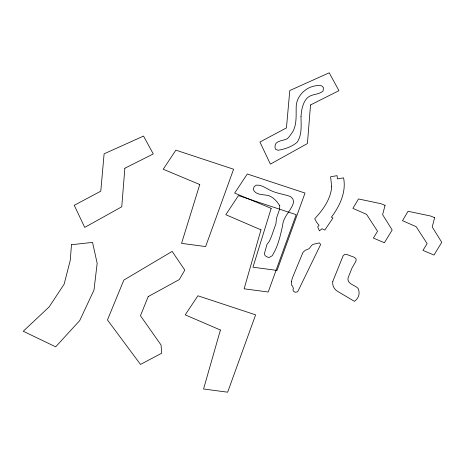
<?xml version="1.0" encoding="UTF-8"?>
<svg xmlns="http://www.w3.org/2000/svg" width="465" height="465" viewBox="0 0 465 465"><rect width="100%" height="100%" fill="white"/><g stroke="black" fill="none" stroke-linecap="round" stroke-linejoin="round"><path stroke-width="0.7" d="M301.012 116.529C301.024 125.236 302.285 134.658 297.089 142.313C291.776 146.8 284.923 149.149 278.117 150.259L275.652 149.311L274.995 147.69L275.146 145.33L275.978 143.278C279.105 140.343 283.662 140.604 287.324 138.721C289.66 136.571 291.247 133.81 293.055 131.24C296.897 123.655 295.99 115.21 296.188 107.095C296.35 94.209 309.237 83.799 321.739 85.839L323.448 87.612L323.076 91.018C318.595 95.186 311.102 93.506 306.72 98.528C302.546 103.439 301.413 110.269 301.012 116.529M279.756 205.774L279.593 209.233L276.454 218.335L275.931 223.706L271.537 236.243L269.386 241.213L266.962 244.485L264.347 253.809L265.12 255.628L266.782 256.831L269.107 257.523L272.147 255.779C277.965 246.7 280.302 235.9 282.627 225.496C283.202 216.213 291.66 210.511 293.665 201.973L292.851 198.898L290.619 196.59C284.377 194.248 277.611 193.649 271.508 190.842C266.439 188.796 262.091 184.599 256.215 185.169L254.274 186.564L253.216 189.174C255.361 195.509 263.562 194.231 268.735 195.655C273.56 197.352 277.099 201.537 279.756 205.774M291.491 281.447L291.724 285.365L292.473 285.998L293.432 288.416L292.979 289.463L293.27 291.049L295.147 292.276L297.286 291.91L297.96 291.23L320.641 244.509L319.426 242.899L313.044 244.358L311.742 245.299L309.138 248.67L305.325 250.257L302.982 252.326L292.293 278.215L291.491 281.447M71.488 244.718L70.25 260.388L64.141 284.15L49.185 306.871L23.25 331.249L55.672 346.826L79.724 320.554L93.977 290.108L97.168 263.3L92.541 242.399L71.488 244.718M124.853 168.225L121.754 206.809L84.711 227.402L74.255 205.309L100.783 191.173L104.114 153.81L143.528 136.082L153.27 153.95L124.853 168.225M310.521 104.951L307.429 143.54L270.386 164.128L259.929 142.04L286.452 127.898L289.782 90.541L329.203 72.807L338.944 90.675L310.521 104.951M332.806 281.366C331.993 285.411 334.248 289.654 337.863 291.52L354.493 301.367C358.777 298.071 360.305 293.52 358.16 288.48C355.08 284.958 346.785 284.103 348.058 277.901L351.993 268.038L355.667 261.685L356.149 260.005L355.963 258.65L354.196 257.238L346.315 254.326L344.989 254.309L343.234 255.529L332.806 281.366M331.702 186.895C330.65 199.247 322.983 209.982 314.689 218.73L316.775 222.497L319.071 225.362L317.676 226.891L319.443 230.861L321.978 228.734L324.808 230.07L332.957 218.004L331.371 217.225C339.746 206.088 346.419 192.121 343.583 177.874L337.381 178.909L337.067 175.654L330.598 176.77L331.702 186.895M385.055 205.356L382.625 214.673L392.164 229.989L384.398 242.759L373.389 238.068L377.539 231.279L366.56 214.353L352.912 208.367L358.48 198.956L381.038 203.717L385.055 205.356M434.641 217.672L432.212 226.99L441.75 242.306L433.979 255.07L422.97 250.385L427.126 243.596L416.146 226.67L402.498 220.683L408.067 211.273L430.619 216.033L434.641 217.672M220.41 330.022L203.56 388.99L227.647 392.193L255.611 314.84L197.892 295.775L185.233 314.863L220.41 330.022M260.981 229.85L244.131 288.817L268.218 292.014L296.182 214.667L238.464 195.602L225.804 214.691L260.981 229.85M199.764 184.529L181.553 243.375L205.635 246.572L233.599 169.225L175.886 150.16L163.227 169.248L199.764 184.529M271.182 208.367L252.972 267.212L277.059 270.415L305.023 193.062L247.304 173.997L234.645 193.085L271.182 208.367M148.201 296.583L140.453 315.723L161.035 344.966L161.71 353.197L140.5 364.432L107.467 319.961L123.83 280.081L172.143 251.402L184.82 270.095L179.298 279.564L148.201 296.583"/></g></svg>
